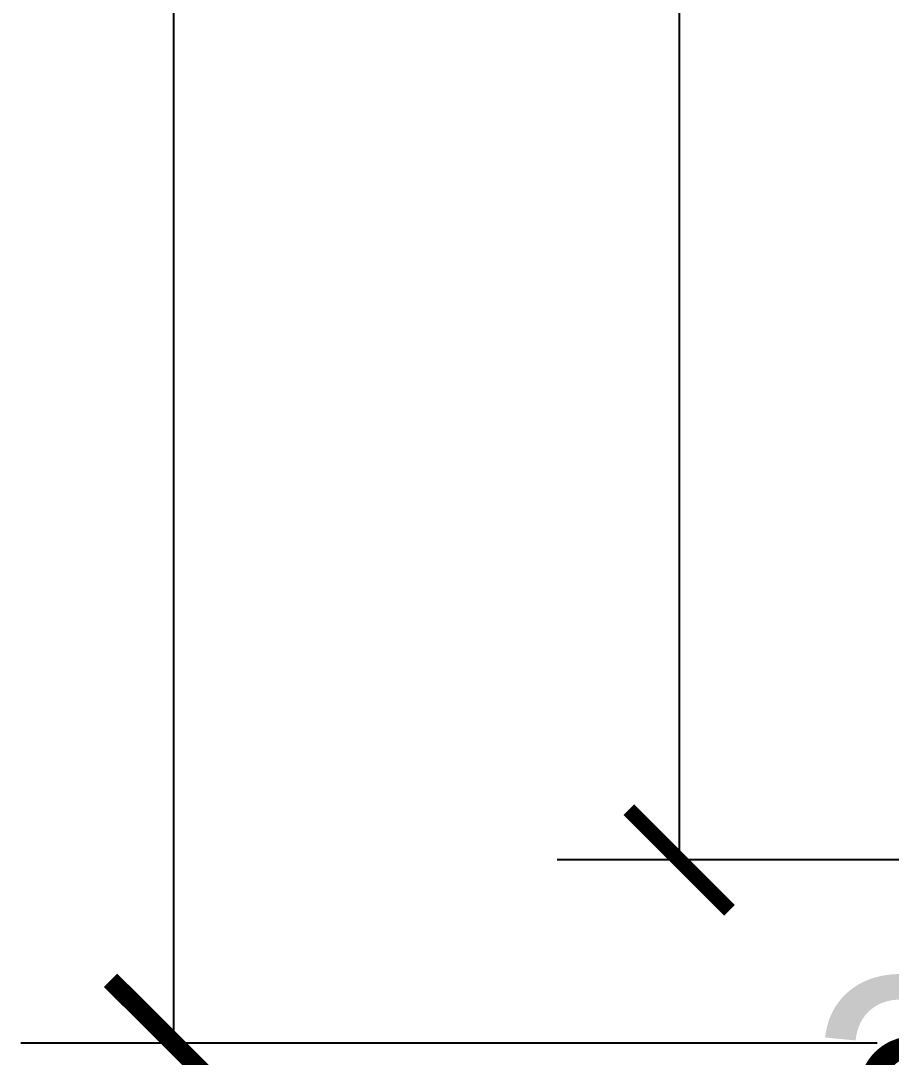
# Model space of a CAD drawing. Header units: millimetres. Extents: x -26398 to 135532, y -376633 to 43268.
# Drawn here: x 41676.5 to 41773.4, y -147981.7 to -147866.3 of the extents above; entities that cross this region are included whole.
import ezdxf

# ---------------------------------------------------------------- set-up
doc = ezdxf.new("R2010")
doc.units = ezdxf.units.MM
for name, color, linetype in [('0 @ 10', 7, 'Continuous'), ('0 @ 4.5', 7, 'Continuous'), ('0 @ 5', 7, 'Continuous'), ('0 @ 8', 7, 'Continuous'), ('DIM', 7, 'Continuous'), ('DIM @ 10', 7, 'Continuous'), ('DIM @ 4.5', 7, 'Continuous'), ('DIM @ 5', 7, 'Continuous'), ('DIM @ 8', 7, 'Continuous')]:
    doc.layers.add(name, color=color, linetype=linetype)
doc.styles.get("Standard").update_dxf_attribs({"font": 'arial.ttf'})
doc.dimstyles.new('SCALE dimmatbang', dxfattribs={"dimscale": 70, "dimtxt": 2.7, "dimasz": 1.4, "dimexe": 1.7, "dimexo": 0.7, "dimtad": 1, "dimtoh": 1, "dimdec": 1, "dimtxsty": 'Standard', "dimblk": 'ARCHTICK', "dimcen": 2.5, "dimclrd": 1, "dimclre": 256, "dimadec": 0, "dimazin": 0, "dimtfac": 1, "dimtdec": 1, "dimtmove": 0, "dimatfit": 3, "dimfxl": 1, "dimarcsym": 0})

# ---------------------------------------------------------------- blocks, each defined once
blk = doc.blocks.new('_ArchTick')
at = {"color": 0, "linetype": 'ByBlock', "const_width": 0.15}
blk.add_lwpolyline([(-0.5, -0.5), (0.5, 0.5)], dxfattribs=at)
blk = doc.blocks.new('*D5918')
at = {"lineweight": -2, "transparency": 16777216}
for p, q in [((41775, -147983.31), (41775, -148014.24)), ((41795, -147983.31), (41795, -148014.24))]:
    blk.add_line(p, q, dxfattribs=at)
at = {"color": 1, "lineweight": -2, "transparency": 16777216}
blk.add_line((41775, -148006.59), (41795, -148006.59), dxfattribs=at)
at = {"layer": 'DEFPOINTS', "color": 0, "transparency": 16777216}
for p in [(41775, -147980.16), (41795, -147980.16), (41795, -148006.59)]:
    blk.add_point(p, dxfattribs=at)
at = {"color": 1, "lineweight": -2, "transparency": 16777216, "xscale": 6.3, "yscale": 6.3, "zscale": 6.3, "rotation": 180}
blk.add_blockref('_ArchTick', (41775, -148006.59), dxfattribs=at)
at = {"color": 1, "lineweight": -2, "transparency": 16777216, "xscale": 6.3, "yscale": 6.3, "zscale": 6.3}
blk.add_blockref('_ArchTick', (41795, -148006.59), dxfattribs=at)
at = {"color": 0, "transparency": 16777216, "insert": (41785, -147997.58), "char_height": 12.15, "attachment_point": 5}
blk.add_mtext('20', dxfattribs=at)
blk = doc.blocks.new('*D5919')
at = {"lineweight": -2, "transparency": 16777216}
for p, q in [((41775, -147987.16), (41775, -148023.59)), ((41795, -147987.16), (41795, -148023.59))]:
    blk.add_line(p, q, dxfattribs=at)
at = {"color": 1, "lineweight": -2, "transparency": 16777216}
blk.add_line((41775, -148006.59), (41795, -148006.59), dxfattribs=at)
at = {"layer": 'DEFPOINTS', "color": 0, "transparency": 16777216}
for p in [(41775, -147980.16), (41795, -147980.16), (41795, -148006.59)]:
    blk.add_point(p, dxfattribs=at)
at = {"color": 1, "lineweight": -2, "transparency": 16777216, "xscale": 14, "yscale": 14, "zscale": 14, "rotation": 180}
blk.add_blockref('_ArchTick', (41775, -148006.59), dxfattribs=at)
at = {"color": 1, "lineweight": -2, "transparency": 16777216, "xscale": 14, "yscale": 14, "zscale": 14}
blk.add_blockref('_ArchTick', (41795, -148006.59), dxfattribs=at)
at = {"color": 0, "transparency": 16777216, "insert": (41785, -147986.56), "char_height": 27, "attachment_point": 5}
blk.add_mtext('20', dxfattribs=at)
blk = doc.blocks.new('*D5920')
at = {"lineweight": -2, "transparency": 16777216}
for p, q in [((41775, -147985.76), (41775, -148020.19)), ((41795, -147985.76), (41795, -148020.19))]:
    blk.add_line(p, q, dxfattribs=at)
at = {"color": 1, "lineweight": -2, "transparency": 16777216}
blk.add_line((41775, -148006.59), (41795, -148006.59), dxfattribs=at)
at = {"layer": 'DEFPOINTS', "color": 0, "transparency": 16777216}
for p in [(41775, -147980.16), (41795, -147980.16), (41795, -148006.59)]:
    blk.add_point(p, dxfattribs=at)
at = {"color": 1, "lineweight": -2, "transparency": 16777216, "xscale": 11.2, "yscale": 11.2, "zscale": 11.2, "rotation": 180}
blk.add_blockref('_ArchTick', (41775, -148006.59), dxfattribs=at)
at = {"color": 1, "lineweight": -2, "transparency": 16777216, "xscale": 11.2, "yscale": 11.2, "zscale": 11.2}
blk.add_blockref('_ArchTick', (41795, -148006.59), dxfattribs=at)
at = {"color": 0, "transparency": 16777216, "insert": (41785, -147990.57), "char_height": 21.6, "attachment_point": 5}
blk.add_mtext('20', dxfattribs=at)
blk = doc.blocks.new('*D5921')
at = {"lineweight": -2, "transparency": 16777216}
for p, q in [((41775, -147983.66), (41775, -148015.09)), ((41795, -147983.66), (41795, -148015.09))]:
    blk.add_line(p, q, dxfattribs=at)
at = {"color": 1, "lineweight": -2, "transparency": 16777216}
blk.add_line((41775, -148006.59), (41795, -148006.59), dxfattribs=at)
at = {"layer": 'DEFPOINTS', "color": 0, "transparency": 16777216}
for p in [(41775, -147980.16), (41795, -147980.16), (41795, -148006.59)]:
    blk.add_point(p, dxfattribs=at)
at = {"color": 1, "lineweight": -2, "transparency": 16777216, "xscale": 7, "yscale": 7, "zscale": 7, "rotation": 180}
blk.add_blockref('_ArchTick', (41775, -148006.59), dxfattribs=at)
at = {"color": 1, "lineweight": -2, "transparency": 16777216, "xscale": 7, "yscale": 7, "zscale": 7}
blk.add_blockref('_ArchTick', (41795, -148006.59), dxfattribs=at)
at = {"color": 0, "transparency": 16777216, "insert": (41785, -147996.58), "char_height": 13.5, "attachment_point": 5}
blk.add_mtext('20', dxfattribs=at)
blk = doc.blocks.new('*D6108')
at = {"layer": 'DEFPOINTS', "color": 0, "transparency": 16777216}
for p in [(41775, -146980.16), (41693.53, -147980.16), (41775, -147980.16)]:
    blk.add_point(p, dxfattribs=at)
at = {"layer": 'DIM', "lineweight": -2, "transparency": 16777216}
for p, q in [((41771.85, -146980.16), (41685.88, -146980.16)), ((41771.85, -147980.16), (41685.88, -147980.16))]:
    blk.add_line(p, q, dxfattribs=at)
at = {"layer": 'DIM', "color": 1, "lineweight": -2, "transparency": 16777216}
blk.add_line((41693.53, -146980.16), (41693.53, -147980.16), dxfattribs=at)
at = {"layer": 'DIM', "color": 1, "lineweight": -2, "transparency": 16777216, "xscale": 6.3, "yscale": 6.3, "zscale": 6.3}
for p, rotation in [((41693.53, -146980.16), 90), ((41693.53, -147980.16), 270)]:
    blk.add_blockref('_ArchTick', p, dxfattribs=dict(at, rotation=rotation))
at = {"layer": 'DIM', "color": 0, "transparency": 16777216, "insert": (41684.51, -147480.16), "char_height": 12.15, "attachment_point": 5, "rotation": 90}
blk.add_mtext('1000', dxfattribs=at)
blk = doc.blocks.new('*D6109')
at = {"layer": 'DEFPOINTS', "color": 0, "transparency": 16777216}
for p in [(41775, -146980.16), (41693.53, -147980.16), (41775, -147980.16)]:
    blk.add_point(p, dxfattribs=at)
at = {"layer": 'DIM', "lineweight": -2, "transparency": 16777216}
for p, q in [((41768, -146980.16), (41676.53, -146980.16)), ((41768, -147980.16), (41676.53, -147980.16))]:
    blk.add_line(p, q, dxfattribs=at)
at = {"layer": 'DIM', "color": 1, "lineweight": -2, "transparency": 16777216}
blk.add_line((41693.53, -146980.16), (41693.53, -147980.16), dxfattribs=at)
at = {"layer": 'DIM', "color": 1, "lineweight": -2, "transparency": 16777216, "xscale": 14, "yscale": 14, "zscale": 14}
for p, rotation in [((41693.53, -146980.16), 90), ((41693.53, -147980.16), 270)]:
    blk.add_blockref('_ArchTick', p, dxfattribs=dict(at, rotation=rotation))
at = {"layer": 'DIM', "color": 0, "transparency": 16777216, "insert": (41673.49, -147480.16), "char_height": 27, "attachment_point": 5, "rotation": 90}
blk.add_mtext('1000', dxfattribs=at)
blk = doc.blocks.new('*D6110')
at = {"layer": 'DEFPOINTS', "color": 0, "transparency": 16777216}
for p in [(41775, -146980.16), (41693.53, -147980.16), (41775, -147980.16)]:
    blk.add_point(p, dxfattribs=at)
at = {"layer": 'DIM', "lineweight": -2, "transparency": 16777216}
for p, q in [((41769.4, -146980.16), (41679.93, -146980.16)), ((41769.4, -147980.16), (41679.93, -147980.16))]:
    blk.add_line(p, q, dxfattribs=at)
at = {"layer": 'DIM', "color": 1, "lineweight": -2, "transparency": 16777216}
blk.add_line((41693.53, -146980.16), (41693.53, -147980.16), dxfattribs=at)
at = {"layer": 'DIM', "color": 1, "lineweight": -2, "transparency": 16777216, "xscale": 11.2, "yscale": 11.2, "zscale": 11.2}
for p, rotation in [((41693.53, -146980.16), 90), ((41693.53, -147980.16), 270)]:
    blk.add_blockref('_ArchTick', p, dxfattribs=dict(at, rotation=rotation))
at = {"layer": 'DIM', "color": 0, "transparency": 16777216, "insert": (41677.5, -147480.16), "char_height": 21.6, "attachment_point": 5, "rotation": 90}
blk.add_mtext('1000', dxfattribs=at)
blk = doc.blocks.new('*D6111')
at = {"layer": 'DEFPOINTS', "color": 0, "transparency": 16777216}
for p in [(41775, -146980.16), (41693.53, -147980.16), (41775, -147980.16)]:
    blk.add_point(p, dxfattribs=at)
at = {"layer": 'DIM', "lineweight": -2, "transparency": 16777216}
for p, q in [((41771.5, -146980.16), (41685.03, -146980.16)), ((41771.5, -147980.16), (41685.03, -147980.16))]:
    blk.add_line(p, q, dxfattribs=at)
at = {"layer": 'DIM', "color": 1, "lineweight": -2, "transparency": 16777216}
blk.add_line((41693.53, -146980.16), (41693.53, -147980.16), dxfattribs=at)
at = {"layer": 'DIM', "color": 1, "lineweight": -2, "transparency": 16777216, "xscale": 7, "yscale": 7, "zscale": 7}
for p, rotation in [((41693.53, -146980.16), 90), ((41693.53, -147980.16), 270)]:
    blk.add_blockref('_ArchTick', p, dxfattribs=dict(at, rotation=rotation))
at = {"layer": 'DIM', "color": 0, "transparency": 16777216, "insert": (41683.51, -147480.16), "char_height": 13.5, "attachment_point": 5, "rotation": 90}
blk.add_mtext('1000', dxfattribs=at)
blk = doc.blocks.new('*D6935')
at = {"layer": 'DEFPOINTS', "color": 0, "transparency": 16777216}
for p in [(41785, -147648.76), (41749.83, -147959.76), (41785, -147959.76)]:
    blk.add_point(p, dxfattribs=at)
at = {"layer": 'DIM', "lineweight": -2, "transparency": 16777216}
for p, q in [((41779.4, -147648.76), (41736.23, -147648.76)), ((41779.4, -147959.76), (41736.23, -147959.76))]:
    blk.add_line(p, q, dxfattribs=at)
at = {"layer": 'DIM', "color": 1, "lineweight": -2, "transparency": 16777216}
blk.add_line((41749.83, -147648.76), (41749.83, -147959.76), dxfattribs=at)
at = {"layer": 'DIM', "color": 1, "lineweight": -2, "transparency": 16777216, "xscale": 11.2, "yscale": 11.2, "zscale": 11.2}
for p, rotation in [((41749.83, -147648.76), 90), ((41749.83, -147959.76), 270)]:
    blk.add_blockref('_ArchTick', p, dxfattribs=dict(at, rotation=rotation))
at = {"layer": 'DIM', "color": 0, "transparency": 16777216, "insert": (41741.15, -147821.07), "char_height": 7.2, "attachment_point": 5, "rotation": 90}
blk.add_mtext('311', dxfattribs=at)
blk = doc.blocks.new('*U8885')
at = {"layer": '0 @ 10'}
dim = blk.add_linear_dim(base=(41795, -148006.59), p1=(41775, -147980.16), p2=(41795, -147980.16), angle=180, dimstyle='SCALE dimmatbang', override={"dimscale": 10, "dimtix": 0, "dimtofl": 1, "dimtmove": 0, "dimatfit": 3}, dxfattribs=at)
dim.commit()
dim.dimension.update_dxf_attribs({"geometry": '*D5919', "text_midpoint": (41785, -148006.59), "dimtype": 128})
at = {"layer": '0 @ 4.5'}
dim = blk.add_linear_dim(base=(41795, -148006.59), p1=(41775, -147980.16), p2=(41795, -147980.16), angle=180, dimstyle='SCALE dimmatbang', override={"dimscale": 4.5, "dimtix": 0, "dimtofl": 1, "dimtmove": 0, "dimatfit": 3}, dxfattribs=at)
dim.commit()
dim.dimension.update_dxf_attribs({"geometry": '*D5918', "text_midpoint": (41785, -148006.59), "dimtype": 128})
at = {"layer": '0 @ 5'}
dim = blk.add_linear_dim(base=(41795, -148006.59), p1=(41775, -147980.16), p2=(41795, -147980.16), angle=180, dimstyle='SCALE dimmatbang', override={"dimscale": 5, "dimtix": 0, "dimtofl": 1, "dimtmove": 0, "dimatfit": 3}, dxfattribs=at)
dim.commit()
dim.dimension.update_dxf_attribs({"geometry": '*D5921', "text_midpoint": (41785, -148006.59), "dimtype": 128})
at = {"layer": '0 @ 8'}
dim = blk.add_linear_dim(base=(41795, -148006.59), p1=(41775, -147980.16), p2=(41795, -147980.16), angle=180, dimstyle='SCALE dimmatbang', override={"dimscale": 8, "dimtix": 0, "dimtofl": 1, "dimtmove": 0, "dimatfit": 3}, dxfattribs=at)
dim.commit()
dim.dimension.update_dxf_attribs({"geometry": '*D5920', "text_midpoint": (41785, -148006.59), "dimtype": 128})
blk = doc.blocks.new('*U8923')
at = {"layer": 'DIM @ 10'}
dim = blk.add_linear_dim(base=(41693.53, -147980.16), p1=(41775, -146980.16), p2=(41775, -147980.16), angle=90, dimstyle='SCALE dimmatbang', override={"dimscale": 10, "dimtix": 0, "dimtofl": 1, "dimtmove": 0, "dimatfit": 3}, dxfattribs=at)
dim.commit()
dim.dimension.update_dxf_attribs({"geometry": '*D6109', "text_midpoint": (41673.49, -147480.16)})
at = {"layer": 'DIM @ 4.5'}
dim = blk.add_linear_dim(base=(41693.53, -147980.16), p1=(41775, -146980.16), p2=(41775, -147980.16), angle=90, dimstyle='SCALE dimmatbang', override={"dimscale": 4.5, "dimtix": 0, "dimtofl": 1, "dimtmove": 0, "dimatfit": 3}, dxfattribs=at)
dim.commit()
dim.dimension.update_dxf_attribs({"geometry": '*D6108', "text_midpoint": (41684.51, -147480.16)})
at = {"layer": 'DIM @ 5'}
dim = blk.add_linear_dim(base=(41693.53, -147980.16), p1=(41775, -146980.16), p2=(41775, -147980.16), angle=90, dimstyle='SCALE dimmatbang', override={"dimscale": 5, "dimtix": 0, "dimtofl": 1, "dimtmove": 0, "dimatfit": 3}, dxfattribs=at)
dim.commit()
dim.dimension.update_dxf_attribs({"geometry": '*D6111', "text_midpoint": (41683.51, -147480.16)})
at = {"layer": 'DIM @ 8'}
dim = blk.add_linear_dim(base=(41693.53, -147980.16), p1=(41775, -146980.16), p2=(41775, -147980.16), angle=90, dimstyle='SCALE dimmatbang', override={"dimscale": 8, "dimtix": 0, "dimtofl": 1, "dimtmove": 0, "dimatfit": 3}, dxfattribs=at)
dim.commit()
dim.dimension.update_dxf_attribs({"geometry": '*D6110', "text_midpoint": (41677.5, -147480.16)})

msp = doc.modelspace()

# ---------------------------------------------------------------- block references
msp.add_blockref('*U8885', (0, 0))
at = {"layer": 'DIM'}
msp.add_blockref('*U8923', (0, 0), dxfattribs=at)

# ---------------------------------------------------------------- dimensions: what is measured, and where the dimension line sits
at = {"layer": 'DIM @ 8'}
dim = msp.add_linear_dim(base=(41749.83, -147959.76), p1=(41785, -147648.76), p2=(41785, -147959.76), angle=90, dimstyle='SCALE dimmatbang', override={"dimscale": 8, "dimtxt": 0.9, "dimtix": 0, "dimtofl": 1, "dimtmove": 0, "dimatfit": 3}, dxfattribs=at)
dim.commit()
dim.dimension.update_dxf_attribs({"geometry": '*D6935', "text_midpoint": (41749.83, -147821.07), "dimtype": 160})

doc.saveas('drawing.dxf')
